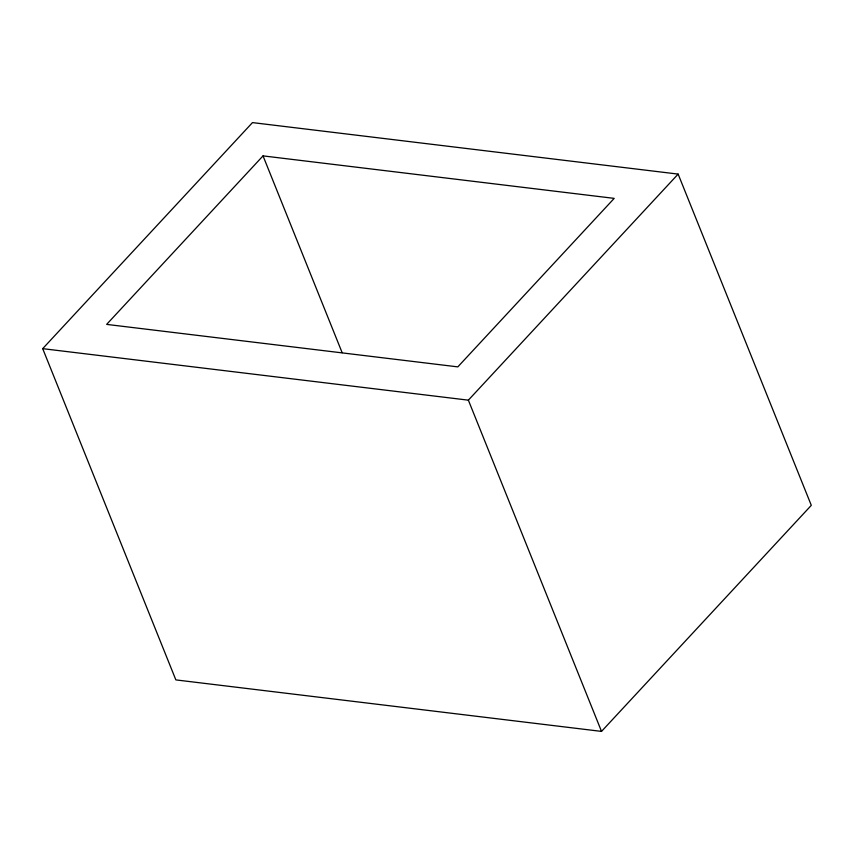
<?xml version="1.0" encoding="UTF-8"?>
<svg xmlns="http://www.w3.org/2000/svg" width="854" height="854" viewBox="0 0 854 854"><rect width="100%" height="100%" fill="white"/><g stroke="black" fill="none" stroke-linecap="round" stroke-linejoin="round"><path stroke-width="1.28" d="M42.7 348.656L252.485 122.602L678.14 174.099L811.3 505.344L601.515 731.398L175.86 679.901L42.7 348.656L468.366 400.163L678.14 174.099M263.032 155.887L106.643 324.392L457.819 366.878L614.197 198.374L263.032 155.887L342.144 352.691M468.366 400.163L601.515 731.398"/></g></svg>
